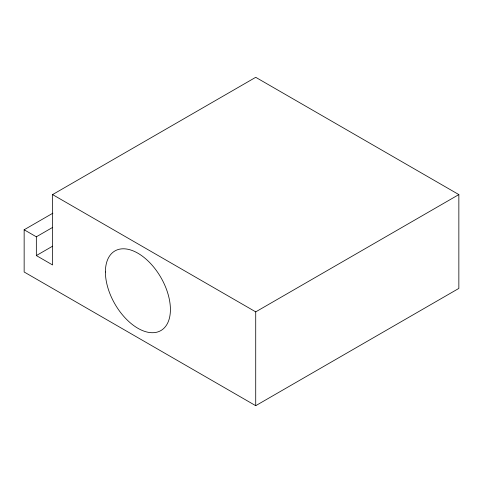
<?xml version="1.0" encoding="UTF-8"?>
<svg xmlns="http://www.w3.org/2000/svg" width="483" height="483" viewBox="0 0 483 483"><rect width="100%" height="100%" fill="white"/><g stroke="black" fill="none" stroke-linecap="round" stroke-linejoin="round"><path stroke-width="0.72" d="M52.665 227.384L36.34 236.809L36.34 255.573L52.587 264.956L52.587 194.589L255.718 77.31L458.85 194.589L458.85 288.411L255.718 405.69L24.15 271.995L24.15 229.775L52.889 213.178M36.34 255.573L52.587 246.191M52.587 194.589L255.718 311.867L458.85 194.589M24.15 229.775L36.34 236.809M255.718 311.867L255.718 405.69M105.403 271.989A45.963 26.535 60 0 0 154.155 332.642A45.963 26.535 60 0 0 154.155 267.636A45.963 26.535 60 0 0 105.403 271.989"/></g></svg>
